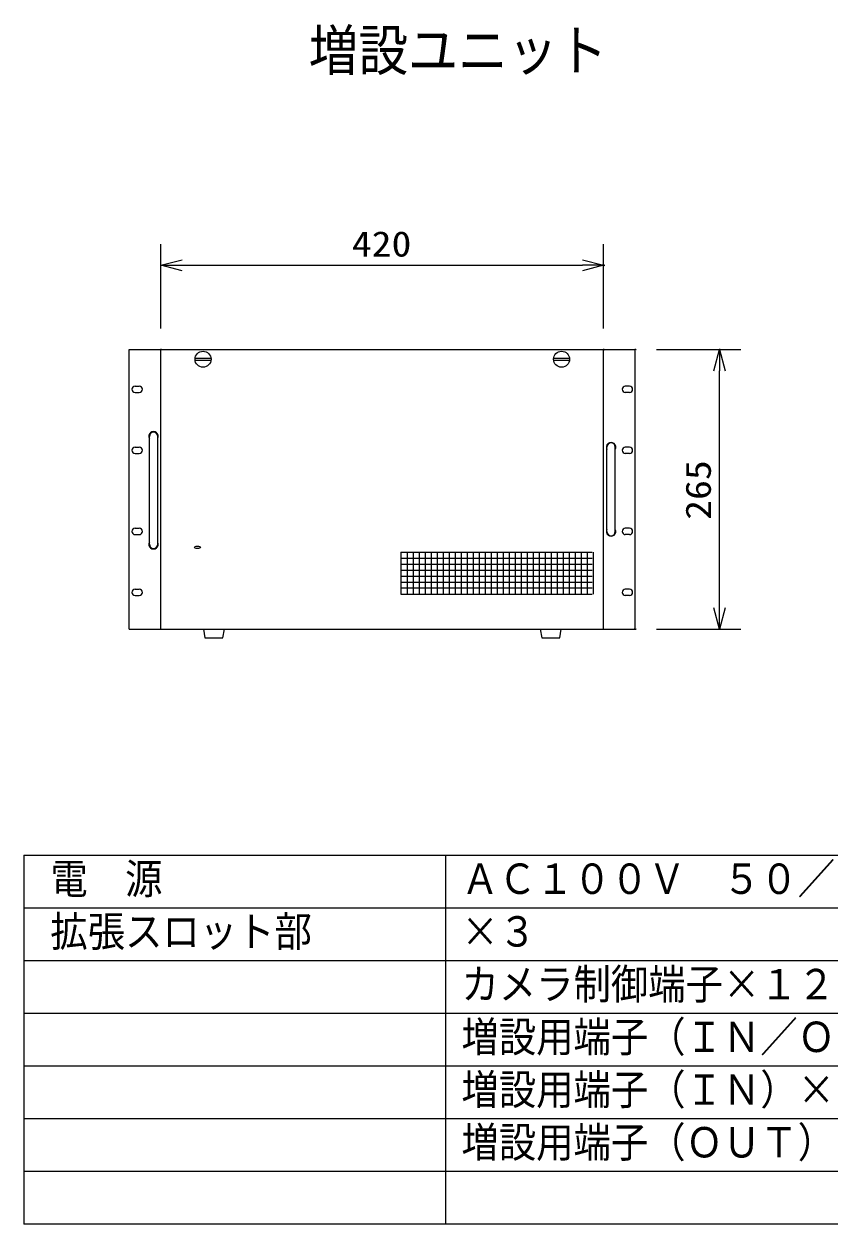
# Model space of a CAD drawing. Units: millimetres, scale not verified. Extents: x -63 to 63, y -57 to 57.
# Drawn here: x -62.5 to 13.9, y -56.5 to 57.3 of the extents above; entities that cross this region are included whole.
import ezdxf
from ezdxf.enums import TextEntityAlignment as Align

# ---------------------------------------------------------------- set-up
doc = ezdxf.new("R2010")
doc.units = ezdxf.units.MM
doc.header["$LTSCALE"] = 0.190236
doc.header["$PDMODE"] = 32
doc.header["$PDSIZE"] = 0.0951
for name, color, linetype in [('0-0_MOJI1', 2, 'Continuous'), ('0-2_GAIKEI', 1, 'Continuous'), ('0-3_WAKU', 7, 'Continuous')]:
    doc.layers.add(name, color=color, linetype=linetype)
doc.styles.add('ＭＳ ゴシック', font='')
doc.styles.get('ＭＳ ゴシック').set_extended_font_data('MS Gothic')

# ---------------------------------------------------------------- blocks, each defined once
blk = doc.blocks.new('_OPEN30')
at = {"layer": '0-3_WAKU'}
blk.add_line((0, 0), (-1, 0), dxfattribs=at)
blk.add_lwpolyline([(-1, 0.26795), (0, 0), (-1, -0.26795)], dxfattribs=at)

msp = doc.modelspace()

# ---------------------------------------------------------------- linework, layer by layer
at = {"layer": '0-2_GAIKEI', "color": 3}
for p, q in [((-49.5088, 28.4407), (-49.5088, 36.4407)), ((-7.5088, 28.4407), (-7.5088, 36.4407)), ((-47.5088, 34.4407), (-9.5088, 34.4407)), ((-2.5088, 26.4407), (5.4912, 26.4407)), ((3.4912, 1.9406), (3.4912, 24.4407)), ((-2.5088, -0.0594), (5.4912, -0.0594))]:
    msp.add_line(p, q, dxfattribs=at)
at = {"layer": '0-2_GAIKEI', "color": 7}
for p, q in [((-52.5088, -0.0594), (-52.5088, 26.4407)), ((-52.5088, 26.4407), (-49.5088, 26.4407)), ((-49.5088, 26.4407), (-7.5088, 26.4407)), ((-49.5088, -0.0594), (-49.5088, 26.4407)), ((-7.5088, -0.0594), (-7.5088, 26.4407)), ((-7.5088, 26.4407), (-4.5088, 26.4407)), ((-4.5088, -0.0594), (-4.5088, 26.4407)), ((-50.6088, 7.9831), (-50.6088, 18.2124)), ((-49.8088, 7.9831), (-49.8088, 18.2124)), ((-7.2088, 9.1906), (-7.2088, 17.1906)), ((-6.4088, 9.1906), (-6.4088, 17.1906)), ((-52.5088, -0.0594), (-49.5088, -0.0594)), ((-49.5088, -0.0594), (-7.5088, -0.0594)), ((-7.5088, -0.0594), (-4.5088, -0.0594))]:
    msp.add_line(p, q, dxfattribs=at)
at = {"layer": '0-2_GAIKEI'}
for p, q in [((-46.2701, 25.6222), (-44.7651, 25.6222)), ((-46.2701, 25.4404), (-44.7542, 25.4404)), ((-12.2528, 25.6222), (-10.748, 25.6222)), ((-12.2528, 25.4404), (-10.7371, 25.4404)), ((-51.9588, 22.9783), (-51.5588, 22.9783)), ((-5.0588, 22.9783), (-5.4588, 22.9783)), ((-51.9588, 22.3783), (-51.5588, 22.3783)), ((-5.0588, 22.3783), (-5.4588, 22.3783)), ((-51.9588, 17.1983), (-51.5588, 17.1983)), ((-5.0588, 17.1983), (-5.4588, 17.1983)), ((-51.9588, 16.5983), (-51.5588, 16.5983)), ((-5.0588, 16.5983), (-5.4588, 16.5983)), ((-51.9588, 9.4983), (-51.5588, 9.4983)), ((-5.0588, 9.4983), (-5.4588, 9.4983)), ((-51.9588, 8.8983), (-51.5588, 8.8983)), ((-5.0588, 8.8983), (-5.4588, 8.8983)), ((-26.7351, 7.2427), (-8.5893, 7.2427)), ((-26.1651, 7.2427), (-26.1651, 3.2418)), ((-25.5951, 7.2427), (-25.5951, 3.2418)), ((-25.0251, 7.2427), (-25.0251, 3.2418)), ((-24.4551, 7.2427), (-24.4551, 3.2418)), ((-23.8851, 7.2427), (-23.8851, 3.2418)), ((-23.3151, 7.2427), (-23.3151, 3.2418)), ((-22.7451, 7.2427), (-22.7451, 3.2418)), ((-22.1751, 7.2427), (-22.1751, 3.2418)), ((-21.6051, 7.2427), (-21.6051, 3.2418)), ((-21.0351, 7.2427), (-21.0351, 3.2418)), ((-20.4651, 7.2427), (-20.4651, 3.2418)), ((-19.895, 7.2427), (-19.895, 3.2418)), ((-19.325, 7.2427), (-19.325, 3.2418)), ((-18.755, 7.2427), (-18.755, 3.2418)), ((-18.185, 7.2427), (-18.185, 3.2418)), ((-17.615, 7.2427), (-17.615, 3.2418)), ((-17.045, 7.2427), (-17.045, 3.2418)), ((-16.475, 7.2427), (-16.475, 3.2418)), ((-15.905, 7.2427), (-15.905, 3.2418)), ((-15.335, 7.2427), (-15.335, 3.2418)), ((-14.765, 7.2427), (-14.765, 3.2418)), ((-14.195, 7.2427), (-14.195, 3.2418)), ((-13.625, 7.2427), (-13.625, 3.2418)), ((-13.055, 7.2427), (-13.055, 3.2418)), ((-12.485, 7.2427), (-12.485, 3.2418)), ((-11.915, 7.2427), (-11.915, 3.2418)), ((-11.345, 7.2427), (-11.345, 3.2418)), ((-10.775, 7.2427), (-10.775, 3.2418)), ((-10.205, 7.2427), (-10.205, 3.2418)), ((-9.635, 7.2427), (-9.635, 3.2418)), ((-9.065, 7.2427), (-9.065, 3.2418)), ((-8.495, 7.2427), (-8.495, 3.2418)), ((-26.7351, 6.6623), (-8.5893, 6.6623)), ((-26.7351, 6.0819), (-8.5893, 6.0819)), ((-26.7351, 5.5337), (-8.5893, 5.5337)), ((-26.7351, 4.9694), (-8.5893, 4.9694)), ((-51.9588, 3.7186), (-51.5588, 3.7186)), ((-26.7351, 4.3971), (-8.5893, 4.3971)), ((-26.7351, 3.8409), (-8.5893, 3.8409)), ((-5.0588, 3.7186), (-5.4588, 3.7186)), ((-51.9588, 3.1186), (-51.5588, 3.1186)), ((-5.0588, 3.1186), (-5.4588, 3.1186))]:
    msp.add_line(p, q, dxfattribs=at)
msp.add_lwpolyline([(-26.7351, 7.2427), (-26.7351, 3.2418), (-8.5893, 3.2418)], dxfattribs=at)
at = {"layer": '0-2_GAIKEI', "color": 7}
for points in [[(-45.4858, -0.0594), (-45.3358, -0.9094), (-43.6358, -0.9094), (-43.4858, -0.0594)], [(-13.5318, -0.0594), (-13.3818, -0.9094), (-11.6818, -0.9094), (-11.5318, -0.0594)]]:
    msp.add_lwpolyline(points, dxfattribs=at)
at = {"layer": '0-2_GAIKEI'}
for centre in [(-45.5176, 25.5312), (-11.5004, 25.5312)]:
    msp.add_circle(centre, 0.7579, dxfattribs=at)
for centre, start, end in [((-51.9588, 22.6783), 90, 270), ((-51.5588, 22.6783), 270, 90), ((-5.4588, 22.6783), 90, 270), ((-5.0588, 22.6783), 270, 90), ((-51.9588, 16.8983), 90, 270), ((-51.5588, 16.8983), 270, 90), ((-5.4588, 16.8983), 90, 270), ((-5.0588, 16.8983), 270, 90), ((-51.9588, 9.1983), 90, 270), ((-51.5588, 9.1983), 270, 90), ((-5.4588, 9.1983), 90, 270), ((-5.0588, 9.1983), 270, 90), ((-51.9588, 3.4186), 90, 270), ((-51.5588, 3.4186), 270, 90), ((-5.4588, 3.4186), 90, 270), ((-5.0588, 3.4186), 270, 90)]:
    msp.add_arc(centre, 0.3, start, end, dxfattribs=at)
at = {"layer": '0-2_GAIKEI', "color": 7}
for centre, radius, start, end in [((-50.2088, 18.2124), 0.45, 332.73396, 207.26604), ((-50.2088, 18.2124), 0.4, 0, 180), ((-6.8088, 17.1906), 0.45, 332.73396, 207.26604), ((-6.8088, 17.1906), 0.4, 0, 180), ((-6.8088, 9.1906), 0.45, 152.73396, 27.26604), ((-6.8088, 9.1906), 0.4, 180, 0), ((-50.2088, 7.9831), 0.45, 152.73396, 27.26604), ((-50.2088, 7.9831), 0.4, 180, 0)]:
    msp.add_arc(centre, radius, start, end, dxfattribs=at)
at = {"layer": '0-2_GAIKEI'}
msp.add_ellipse((-46.0444, 7.6847), major_axis=(0.2852, 0), ratio=0.402407, dxfattribs=at)
at = {"layer": '0-3_WAKU', "color": 4}
for p, q in [((-62.5001, -21.5), (-62.5001, -56.5001)), ((-62.5001, -21.5), (62.5001, -21.5)), ((-22.5, -21.5), (-22.5, -56.5001)), ((62.5001, -56.5001), (-62.5001, -56.5001))]:
    msp.add_line(p, q, dxfattribs=at)
at = {"layer": '0-3_WAKU', "color": 1}
for p, q in [((-62.5001, -26.5), (62.5001, -26.5)), ((-62.5001, -31.5001), (62.5001, -31.5001)), ((-62.5001, -36.5001), (62.5001, -36.5001)), ((-62.5001, -41.5001), (62.5001, -41.5001)), ((-62.5001, -46.5001), (62.5001, -46.5001)), ((-62.5001, -51.5001), (62.5001, -51.5001))]:
    msp.add_line(p, q, dxfattribs=at)
at = {"layer": '0-3_WAKU'}
for p in [(-7.5088, 34.4407), (-49.5088, 26.4407), (-7.5088, 26.4407), (-4.5088, 26.4407), (3.4912, 26.4407), (-4.5088, -0.0594)]:
    msp.add_point(p, dxfattribs=at)

# ---------------------------------------------------------------- block references
at = {"layer": '0-2_GAIKEI', "xscale": 2, "yscale": 2}
for p, rotation in [((-49.5088, 34.4407), 180), ((3.4912, 26.4407), 90), ((3.4912, -0.0594), 270)]:
    msp.add_blockref('_OPEN30', p, dxfattribs=dict(at, rotation=rotation))
msp.add_blockref('_OPEN30', (-7.5088, 34.4407), dxfattribs=at)

# ---------------------------------------------------------------- texts
at = {"layer": '0-0_MOJI1', "style": 'ＭＳ ゴシック', "width": 0.9}
for s, height, p in [('増設ユニット', 3.848, (-35.5001, 51.7599)), ('電\u3000源', 2.887, (-60.0001, -26.0552)), ('ＡＣ１００Ｖ\u3000５０／６０Ｈｚ', 2.887, (-21, -26.0552)), ('拡張スロット部', 2.887, (-60.0001, -31.0552)), ('×３', 2.887, (-21, -31.0552)), ('カメラ制御端子×１２', 2.887, (-21, -36.0552)), ('増設用端子（ＩＮ／ＯＵＴ）×２', 2.887, (-21, -41.0552)), ('増設用端子（ＩＮ）×２', 2.887, (-21, -46.0552)), ('増設用端子（ＯＵＴ）×２', 2.887, (-21, -51.0552))]:
    msp.add_text(s, height=height, dxfattribs=at).set_placement(p, align=Align.BOTTOM_LEFT)
at = {"layer": '0-2_GAIKEI', "color": 3, "style": 'ＭＳ ゴシック', "width": 1.15}
msp.add_text('420', height=2.406, dxfattribs=at).set_placement((-31.396, 34.5503), align=Align.BOTTOM_LEFT)
msp.add_text('265', height=2.406, rotation=90, dxfattribs=at).set_placement((3.3817, 10.3035), align=Align.BOTTOM_LEFT)

doc.saveas('drawing.dxf')
